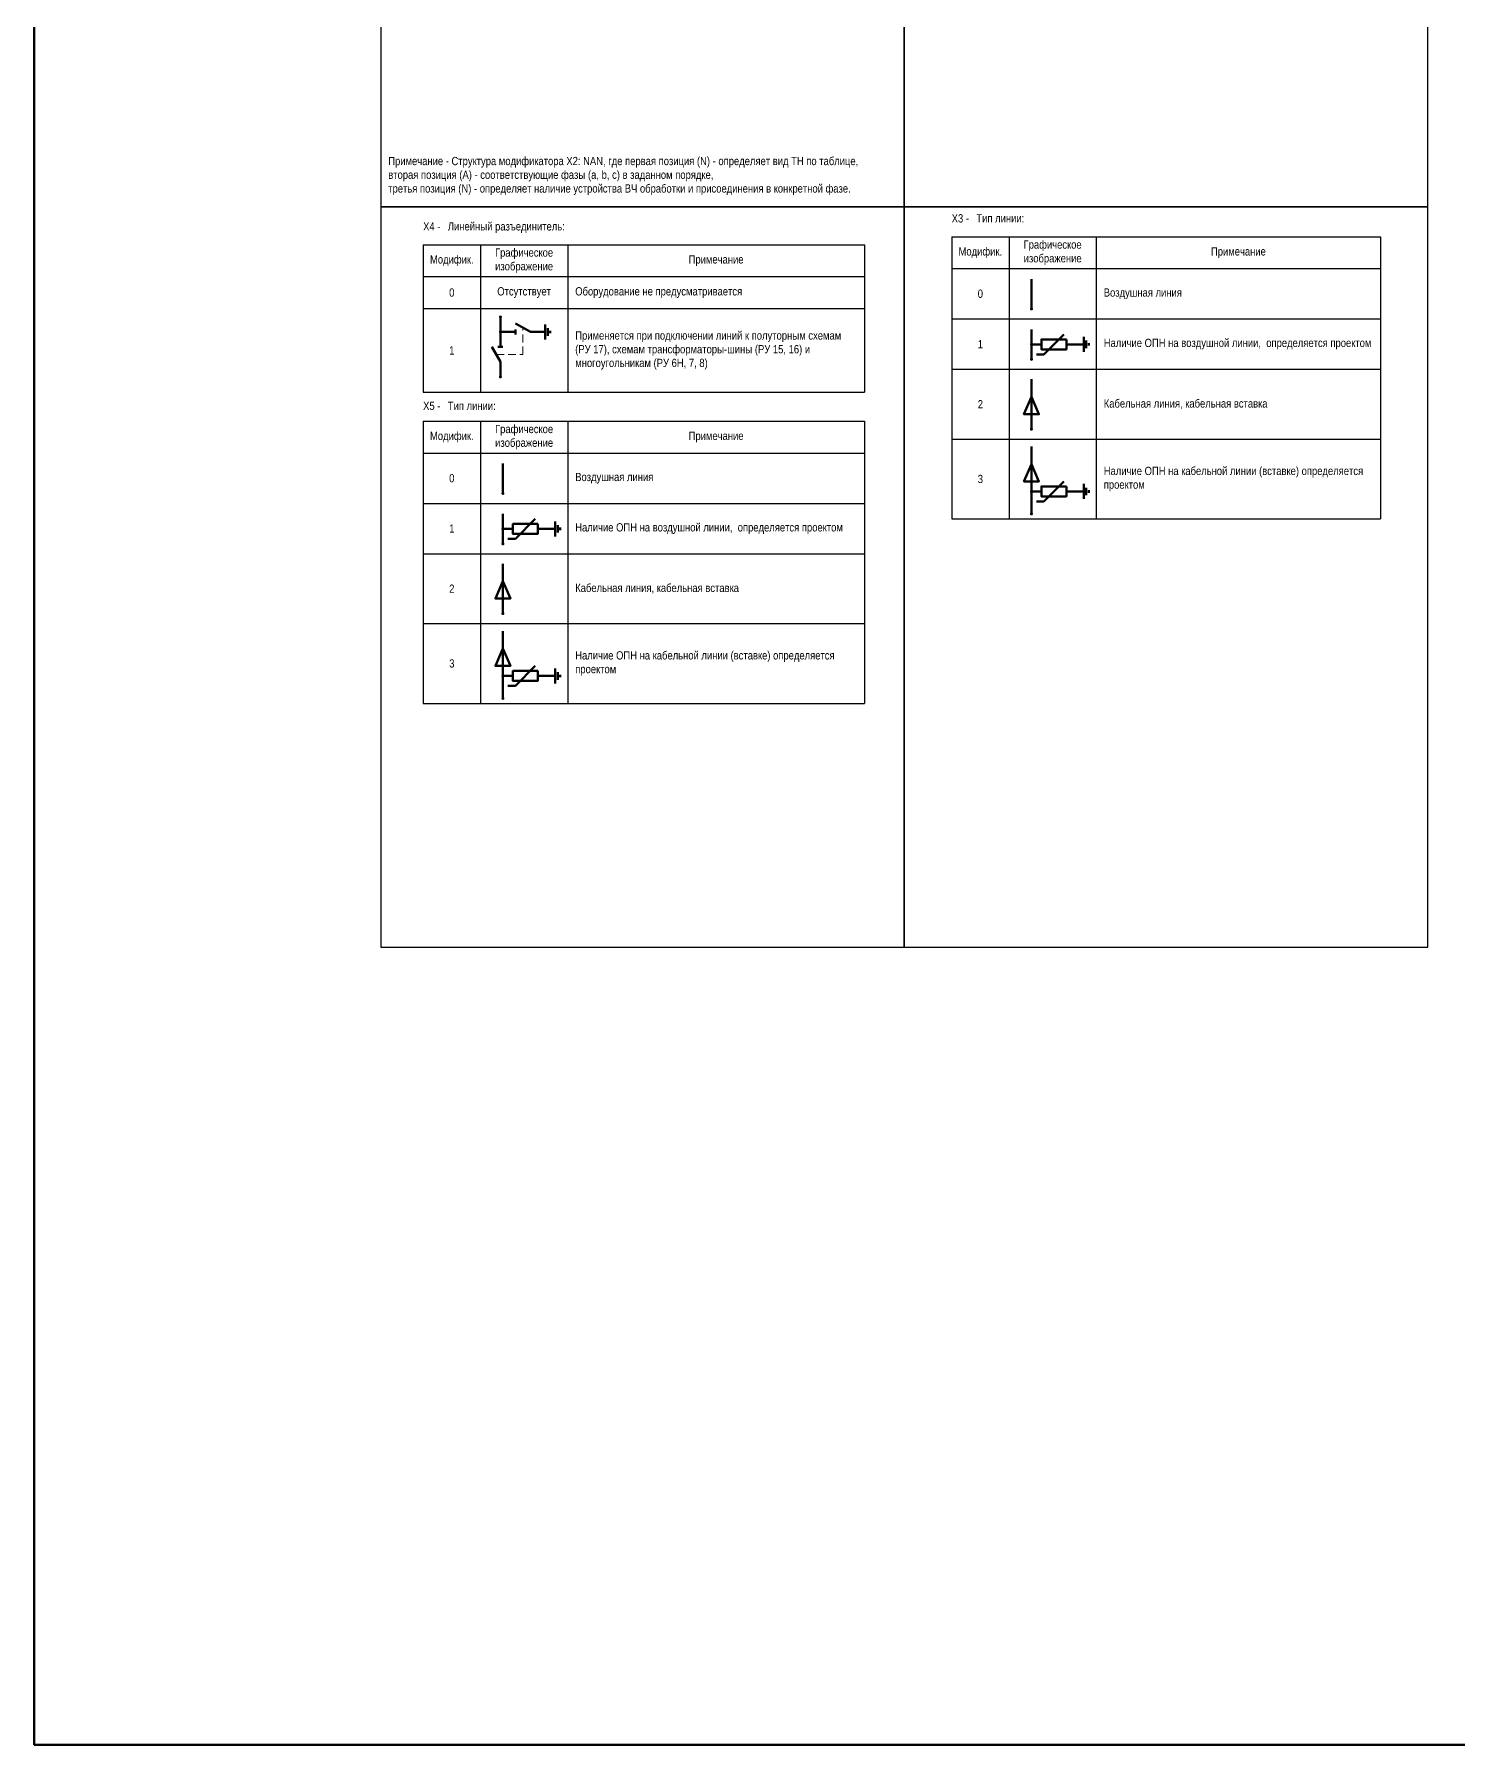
# Model space of a CAD drawing. Header units: millimetres. Extents: x 2565 to 10526, y 3800 to 9503.
# Drawn here: x 4029 to 4600, y 7944 to 8630 of the extents above; entities that cross this region are included whole.
import ezdxf
from ezdxf.enums import TextEntityAlignment as Align

# ---------------------------------------------------------------- set-up
doc = ezdxf.new("R2010")
doc.units = ezdxf.units.MM
doc.linetypes.add('штриховая2', pattern=[9.525, 6.35, -3.175])
for name, color, linetype, lineweight in [('Основная', 7, 'Continuous', 30), ('Толстая', 7, 'Continuous', 53), ('Штриховая', 7, 'штриховая2', 20)]:
    doc.layers.add(name, color=color, linetype=linetype, lineweight=lineweight)
doc.layers.add('Рамка', color=190, linetype='Continuous', lineweight=25, plot=False)
doc.styles.add('Narrow', font='ARIALN.TTF')
doc.styles.add('Вывод', font='tahoma.ttf', dxfattribs={"height": 2.5})
doc.styles.add('Компонент', font='ARIALN.TTF', dxfattribs={"height": 3.5})
doc.styles.add('Функция', font='ARIALN.TTF', dxfattribs={"height": 2})

# ---------------------------------------------------------------- blocks, each defined once
blk = doc.blocks.new('*T138')
at = {"layer": 'Основная', "color": 0, "linetype": 'ByBlock', "lineweight": -2, "transparency": 16777216}
for p, q in [((0, 0), (177, 0)), ((0, 0), (0, -59.23)), ((23, 0), (23, -59.23)), ((58, 0), (58, -59.23)), ((177, 0), (177, -59.23)), ((0, -12.79), (177, -12.79)), ((0, -25.62), (177, -25.62)), ((0, -59.23), (177, -59.23))]:
    blk.add_line(p, q, dxfattribs=at)
at = {"layer": 'Основная', "color": 0, "transparency": 16777216, "char_height": 3.3, "style": 'Narrow'}
for s, insert, width, attachment_point in [('Модифик.', (11.5, -6.4), 20, 5), ('Графическое изображение', (40.5, -6.4), 32, 5), ('Примечание', (117.5, -6.4), 116, 5), ('0', (11.5, -19.21), 20, 5), ('Отсутствует', (40.5, -19.21), 32, 5), ('Оборудование не предусматривается', (61, -19.21), 113, 4), ('1', (11.5, -42.43), 20, 5), ('Применяется при подключении линий к полуторным схемам\\P(РУ 17), схемам трансформаторы-шины (РУ 15, 16) и многоугольникам (РУ 6Н, 7, 8)', (61, -42.43), 113, 4)]:
    blk.add_mtext(s, dxfattribs=dict(at, insert=insert, width=width, attachment_point=attachment_point))
blk = doc.blocks.new('*U25')
at = {"color": 0}
for p, q in [((-3, 0), (0, 0)), ((0, -3), (0, 3)), ((1, -1.5), (1, 1.5)), ((2, -0.5), (2, 0.5))]:
    blk.add_line(p, q, dxfattribs=at)
blk = doc.blocks.new('*U191')
at = {"color": 0}
blk.add_line((0, 0), (6, 3.43), dxfattribs=at)
blk = doc.blocks.new('*U35')
at = {"color": 0}
blk.add_line((0, -1), (0, 1), dxfattribs=at)
blk = doc.blocks.new('*U33')
at = {"color": 0}
for p, q in [((0, 3), (0, 9)), ((0, -9), (0, -3))]:
    blk.add_line(p, q, dxfattribs=at)
at = {"color": 0, "ltscale": 0.25, "rotation": 89.99999999999999}
for name, p in [('*U191', (0, -3)), ('*U35', (0, 3))]:
    blk.add_blockref(name, p, dxfattribs=at)
at = {"layer": 'Основная'}
for tag, height, style, p in [('В1', 2.5, 'Вывод', (2, 7)), ('ОУ', 3.5, 'Компонент', (-12, 0)), ('В2', 2.5, 'Вывод', (2, -7))]:
    blk.add_attdef(tag, text='', height=height, dxfattribs=dict(at, style=style)).set_placement(p, align=Align.MIDDLE_CENTER)
blk = doc.blocks.new('*U41')
at = {"color": 0}
for p, q in [((-3, 0), (-9, 0)), ((9, 0), (3, 0))]:
    blk.add_line(p, q, dxfattribs=at)
at = {"color": 0, "ltscale": 0.25, "xscale": -1}
for name, p in [('*U191', (3, 0)), ('*U35', (-3, 0))]:
    blk.add_blockref(name, p, dxfattribs=at)
at = {"layer": 'Основная'}
for tag, height, style, p in [('ОУ', 3.5, 'Компонент', (0, 12)), ('В1', 2.5, 'Вывод', (-7, -2)), ('В2', 2.5, 'Вывод', (7, -2))]:
    blk.add_attdef(tag, text='', height=height, dxfattribs=dict(at, style=style)).set_placement(p, align=Align.MIDDLE_CENTER)
blk = doc.blocks.new('*T139')
at = {"layer": 'Основная', "color": 0, "linetype": 'ByBlock', "lineweight": -2, "transparency": 16777216}
for p, q in [((0, 0), (172, 0)), ((0, 0), (0, -113.21)), ((23, 0), (23, -113.21)), ((58, 0), (58, -113.21)), ((172, 0), (172, -113.21)), ((0, -12.79), (172, -12.79)), ((0, -33), (172, -33)), ((0, -53.21), (172, -53.21)), ((0, -81.21), (172, -81.21)), ((0, -113.21), (172, -113.21))]:
    blk.add_line(p, q, dxfattribs=at)
at = {"layer": 'Основная', "color": 0, "transparency": 16777216, "char_height": 3.3, "style": 'Narrow'}
for s, insert, width, attachment_point in [('Модифик.', (11.5, -6.4), 20, 5), ('Графическое изображение', (40.5, -6.4), 32, 5), ('Примечание', (115, -6.4), 111, 5), ('0', (11.5, -22.9), 20, 5), ('Воздушная линия', (61, -22.9), 108, 4), ('Наличие ОПН на воздушной линии,  определяется проектом', (61, -43.1), 108, 4), ('1', (11.5, -43.1), 20, 5), ('2', (11.5, -67.21), 20, 5), ('Кабельная линия, кабельная вставка', (61, -67.21), 108, 4), ('3', (11.5, -97.21), 20, 5), ('Наличие ОПН на кабельной линии (вставке) определяется проектом', (61, -97.21), 108, 4)]:
    blk.add_mtext(s, dxfattribs=dict(at, insert=insert, width=width, attachment_point=attachment_point))
blk = doc.blocks.new('*U44')
at = {"color": 0, "ltscale": 0.35}
for q in [(4, 4), (-7, -4)]:
    blk.add_line((-4, -4), q, dxfattribs=at)
at = {"color": 0}
for p, q in [((9, 0), (5, 0)), ((-5, 0), (-9, 0))]:
    blk.add_line(p, q, dxfattribs=at)
at = {"color": 0, "ltscale": 0.35}
blk.add_lwpolyline([(5, 2), (-5, 2), (-5, -2), (5, -2)], close=True, dxfattribs=at)
at = {"layer": 'Основная'}
for tag, height, style, p in [('ОУ', 3.5, 'Компонент', (0, 6)), ('В1', 2.5, 'Вывод', (-7, -2)), ('F', 2, 'Функция', (-3, -5)), ('В2', 2.5, 'Вывод', (7, -2))]:
    blk.add_attdef(tag, text='', height=height, dxfattribs=dict(at, style=style)).set_placement(p, align=Align.MIDDLE_CENTER)
blk = doc.blocks.new('*U28')
at = {"color": 0}
for p, q in [((-3, 0), (0, 0)), ((0, -3), (0, 3)), ((1, -1.5), (1, 1.5)), ((2, -0.5), (2, 0.5))]:
    blk.add_line(p, q, dxfattribs=at)
blk = doc.blocks.new('*T140')
at = {"layer": 'Основная', "color": 0, "linetype": 'ByBlock', "lineweight": -2, "transparency": 16777216}
for p, q in [((0, 0), (177, 0)), ((0, 0), (0, -113.21)), ((23, 0), (23, -113.21)), ((58, 0), (58, -113.21)), ((177, 0), (177, -113.21)), ((0, -12.79), (177, -12.79)), ((0, -33), (177, -33)), ((0, -53.21), (177, -53.21)), ((0, -81.21), (177, -81.21)), ((0, -113.21), (177, -113.21))]:
    blk.add_line(p, q, dxfattribs=at)
at = {"layer": 'Основная', "color": 0, "transparency": 16777216, "char_height": 3.3, "style": 'Narrow'}
for s, insert, width, attachment_point in [('Модифик.', (11.5, -6.4), 20, 5), ('Графическое изображение', (40.5, -6.4), 32, 5), ('Примечание', (117.5, -6.4), 116, 5), ('0', (11.5, -22.9), 20, 5), ('Воздушная линия', (61, -22.9), 113, 4), ('Наличие ОПН на воздушной линии,  определяется проектом', (61, -43.1), 113, 4), ('1', (11.5, -43.1), 20, 5), ('2', (11.5, -67.21), 20, 5), ('Кабельная линия, кабельная вставка', (61, -67.21), 113, 4), ('3', (11.5, -97.21), 20, 5), ('Наличие ОПН на кабельной линии (вставке) определяется проектом', (61, -97.21), 113, 4)]:
    blk.add_mtext(s, dxfattribs=dict(at, insert=insert, width=width, attachment_point=attachment_point))

msp = doc.modelspace()

# ---------------------------------------------------------------- linework, layer by layer
at = {"layer": 'Основная', "color": 5, "lineweight": 70}
msp.add_lwpolyline([(4029, 9503), (7464, 9503), (7464, 7944), (4029, 7944)], close=True, dxfattribs=at)
at = {"layer": 'Рамка'}
for points in [[(4168, 8561), (4378, 8561), (4378, 8858), (4168, 8858)], [(4378, 8561), (4588, 8561), (4588, 8858), (4378, 8858)], [(4168, 8264), (4378, 8264), (4378, 8561), (4168, 8561)], [(4378, 8264), (4588, 8264), (4588, 8561), (4378, 8561)]]:
    msp.add_lwpolyline(points, close=True, dxfattribs=at)
at = {"layer": 'Толстая'}
for points in [[(4429, 8532), (4429, 8520)], [(4216, 8510.79), (4216, 8516.79)], [(4429, 8511.79), (4429, 8499.79)], [(4216, 8498.79), (4216, 8492.79)], [(4429, 8491.79), (4429, 8471.79)], [(4429, 8484.79), (4426, 8477.79), (4432, 8477.79), (4429, 8484.79)], [(4429, 8464.79), (4429, 8437.79)], [(4217, 8458), (4217, 8446)], [(4429, 8457.79), (4426, 8450.79), (4432, 8450.79), (4429, 8457.79)], [(4217, 8437.79), (4217, 8425.79)], [(4217, 8417.79), (4217, 8397.79)], [(4217, 8410.79), (4214, 8403.79), (4220, 8403.79), (4217, 8410.79)], [(4217, 8390.79), (4217, 8363.79)], [(4217, 8383.79), (4214, 8376.79), (4220, 8376.79), (4217, 8383.79)]]:
    msp.add_lwpolyline(points, dxfattribs=at)
at = {"layer": 'Толстая', "ltscale": 0.25, "const_width": 0.6}
for points in [[(4215.7, 8516.79, 1), (4216.3, 8516.79, 1)], [(4428.7, 8520, 1), (4429.3, 8520, 1)], [(4215.7, 8510.79, 1), (4216.3, 8510.79, 1)], [(4428.7, 8505.79, 1), (4429.3, 8505.79, 1)], [(4428.7, 8499.79, 1), (4429.3, 8499.79, 1)], [(4215.7, 8492.79, 1), (4216.3, 8492.79, 1)], [(4428.7, 8471.79, 1), (4429.3, 8471.79, 1)], [(4216.7, 8446, 1), (4217.3, 8446, 1)], [(4428.7, 8446.79, 1), (4429.3, 8446.79, 1)], [(4428.7, 8437.79, 1), (4429.3, 8437.79, 1)], [(4216.7, 8431.79, 1), (4217.3, 8431.79, 1)], [(4216.7, 8425.79, 1), (4217.3, 8425.79, 1)], [(4216.7, 8397.79, 1), (4217.3, 8397.79, 1)], [(4216.7, 8372.79, 1), (4217.3, 8372.79, 1)], [(4216.7, 8363.79, 1), (4217.3, 8363.79, 1)]]:
    msp.add_lwpolyline(points, format="xyb", close=True, dxfattribs=at)
at = {"layer": 'Штриховая', "ltscale": 0.5}
msp.add_lwpolyline([(4214.29, 8501.79), (4225, 8501.79), (4225, 8512.51)], dxfattribs=at)

# ---------------------------------------------------------------- block references
for name, p in [('*T138', (4185, 8545.79)), ('*T139', (4397, 8549)), ('*T140', (4185, 8475))]:
    msp.add_blockref(name, p)
at = {"layer": 'Толстая', "ltscale": 0.25}
for name, p in [('*U33', (4216, 8501.79)), ('*U41', (4225, 8510.79)), ('*U25', (4234, 8510.79)), ('*U28', (4450, 8505.79)), ('*U28', (4450, 8446.79)), ('*U28', (4238, 8431.79)), ('*U28', (4238, 8372.79))]:
    msp.add_blockref(name, p, dxfattribs=at)
at = {"layer": 'Толстая', "ltscale": 0.35}
for p in [(4438, 8505.79), (4438, 8446.79), (4226, 8431.79), (4226, 8372.79)]:
    msp.add_blockref('*U44', p, dxfattribs=at)

# ---------------------------------------------------------------- texts
at = {"layer": 'Основная', "char_height": 3.3, "attachment_point": 1, "style": 'Narrow'}
for s, insert, width in [('Примечание - Структура модификатора X2: NAN, где первая позиция (N) - определяет вид ТН по таблице,\\Pвторая позиция (A)\\~-\\~соответствующие фазы (a,\\~b,\\~с)\\~в заданном порядке,\\Pтретья позиция\\~(N)\\~-\\~определяет наличие устройства ВЧ обработки и присоединения в конкретной фазе.', (4171, 8581), 204), ('\\pi-9.9,l9.9,t9.9;X3 -^IТип линии:', (4397, 8558), 72), ('\\pi-9.9,l9.9,t9.9;X4 -^IЛинейный разъединитель:', (4185, 8554.79), 72), ('\\pi-9.9,l9.9,t9.9;X5 -^IТип линии:', (4185, 8482.79), 72)]:
    msp.add_mtext(s, dxfattribs=dict(at, insert=insert, width=width))

doc.saveas('drawing.dxf')
